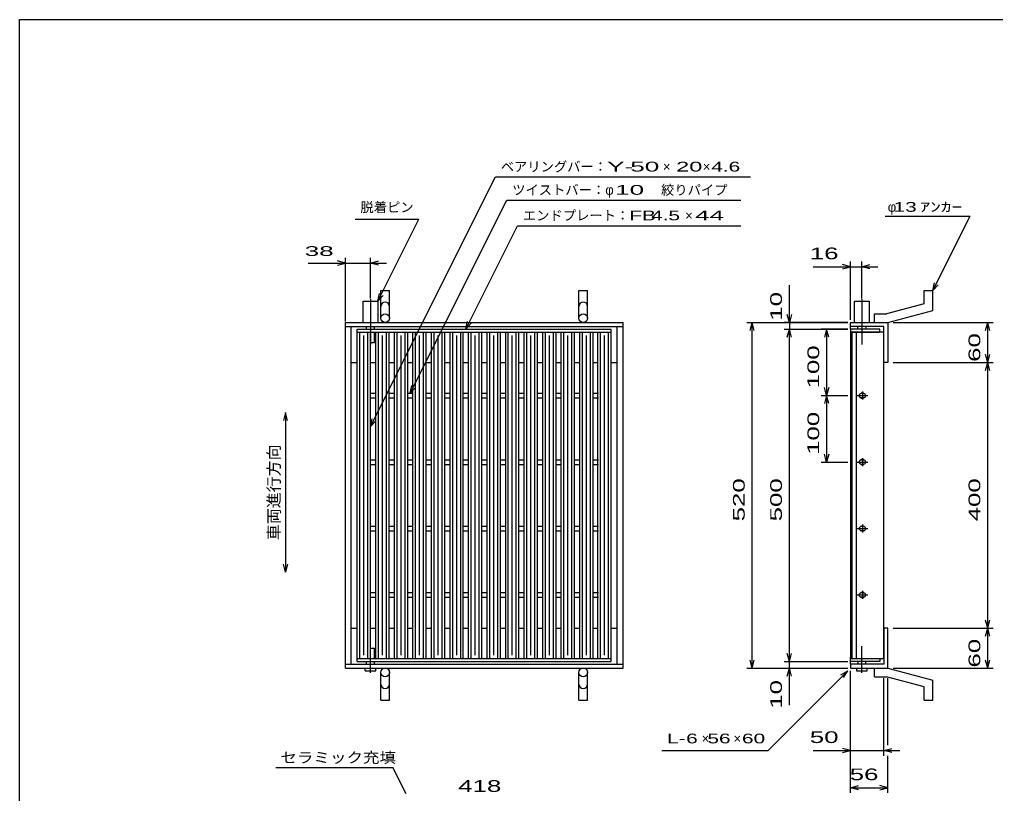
# Model space of a CAD drawing. Units: millimetres, scale not verified. Extents: x -1456 to 1389, y -1026 to 839.
# Drawn here: x -1379 to 89, y -326 to 839 of the extents above; entities that cross this region are included whole.
import ezdxf
from ezdxf.enums import TextEntityAlignment as Align

# ---------------------------------------------------------------- set-up
doc = ezdxf.new("R2010")
doc.units = ezdxf.units.MM
doc.header["$LTSCALE"] = 8
doc.linetypes.add('LONG_DASHED_DOTTED', pattern=[15.25, 12, -1.5, 0.25, -1.5])
for name, color, linetype, lineweight in [('0_2', 150, 'Continuous', 25), ('16', 3, 'Continuous', 25), ('19', 6, 'Continuous', 25), ('22', 2, 'Continuous', 25)]:
    doc.layers.add(name, color=color, linetype=linetype, lineweight=lineweight)
doc.styles.add('ベクトル', font='')
doc.styles.get('ベクトル').set_extended_font_data('ベクトル')

msp = doc.modelspace()

# ---------------------------------------------------------------- linework, layer by layer
at = {"layer": '0_2'}
for p, q in [((-1379.2, -921.2), (-1379.2, 838.8)), ((-1379.2, 838.8), (1388.8, 838.8))]:
    msp.add_line(p, q, dxfattribs=at)
at = {"layer": '16'}
for p, q in [((-871, 372.8), (-489, 372.8)), ((-871, 368.3), (-871, 372.8)), ((-871, 368.3), (-489, 368.3)), ((-871, -122.7), (-871, 368.3)), ((-871, 368.3), (-851, 368.3)), ((-867, -122.7), (-867, 368.3)), ((-855, -122.7), (-855, 368.3)), ((-851, -122.7), (-851, 368.3)), ((-843.1, -122.7), (-843.1, 368.3)), ((-843.1, 368.3), (-823.1, 368.3)), ((-839.1, -122.7), (-839.1, 368.3)), ((-827.1, -122.7), (-827.1, 368.3)), ((-823.1, -122.7), (-823.1, 368.3)), ((-815.2, -122.7), (-815.2, 368.3)), ((-815.2, 368.3), (-795.2, 368.3)), ((-811.2, -122.7), (-811.2, 368.3)), ((-799.2, -122.7), (-799.2, 368.3)), ((-795.2, -122.7), (-795.2, 368.3)), ((-787.3, -122.7), (-787.3, 368.3)), ((-787.3, 368.3), (-767.3, 368.3)), ((-783.3, -122.7), (-783.3, 368.3)), ((-771.3, -122.7), (-771.3, 368.3)), ((-767.3, -122.7), (-767.3, 368.3)), ((-759.4, -122.7), (-759.4, 368.3)), ((-759.4, 368.3), (-739.4, 368.3)), ((-755.4, -122.7), (-755.4, 368.3)), ((-743.4, -122.7), (-743.4, 368.3)), ((-739.4, -122.7), (-739.4, 368.3)), ((-731.5, -122.7), (-731.5, 368.3)), ((-731.5, 368.3), (-711.5, 368.3)), ((-727.5, -122.7), (-727.5, 368.3)), ((-715.5, -122.7), (-715.5, 368.3)), ((-711.5, -122.7), (-711.5, 368.3)), ((-703.6, -122.7), (-703.6, 368.3)), ((-703.6, 368.3), (-683.6, 368.3)), ((-699.6, -122.7), (-699.6, 368.3)), ((-687.6, -122.7), (-687.6, 368.3)), ((-683.6, -122.7), (-683.6, 368.3)), ((-675.7, -122.7), (-675.7, 368.3)), ((-675.7, 368.3), (-655.7, 368.3)), ((-671.7, -122.7), (-671.7, 368.3)), ((-659.7, -122.7), (-659.7, 368.3)), ((-655.7, -122.7), (-655.7, 368.3)), ((-647.8, -122.7), (-647.8, 368.3)), ((-647.8, 368.3), (-627.8, 368.3)), ((-643.8, -122.7), (-643.8, 368.3)), ((-631.8, -122.7), (-631.8, 368.3)), ((-627.8, -122.7), (-627.8, 368.3)), ((-619.9, -122.7), (-619.9, 368.3)), ((-619.9, 368.3), (-599.9, 368.3)), ((-615.9, -122.7), (-615.9, 368.3)), ((-603.9, -122.7), (-603.9, 368.3)), ((-599.9, -122.7), (-599.9, 368.3)), ((-592, -122.7), (-592, 368.3)), ((-592, 368.3), (-572, 368.3)), ((-588, -122.7), (-588, 368.3)), ((-576, -122.7), (-576, 368.3)), ((-572, -122.7), (-572, 368.3)), ((-564.1, -122.7), (-564.1, 368.3)), ((-564.1, 368.3), (-544.1, 368.3)), ((-560.1, -122.7), (-560.1, 368.3)), ((-548.1, -122.7), (-548.1, 368.3)), ((-544.1, -122.7), (-544.1, 368.3)), ((-536.2, -122.7), (-536.2, 368.3)), ((-536.2, 368.3), (-516.2, 368.3)), ((-532.2, -122.7), (-532.2, 368.3)), ((-520.2, -122.7), (-520.2, 368.3)), ((-516.2, -122.7), (-516.2, 368.3)), ((-509, -122.7), (-509, 368.3)), ((-509, 368.3), (-489, 368.3)), ((-505, -122.7), (-505, 368.3)), ((-493, -122.7), (-493, 368.3)), ((-489, 368.3), (-489, 372.8)), ((-489, -122.7), (-489, 368.3)), ((-85, 372.8), (-129, 372.8)), ((-129, 372.8), (-129, 368.3)), ((-129, 368.3), (-85, 368.3)), ((-129, 368.3), (-129, -122.7)), ((-79, 368.3), (-129, 368.3)), ((-127, 368.3), (-127, -122.7)), ((-120, -122.7), (-120, 368.3)), ((-85, 368.3), (-85, 372.8)), ((-79, -122.7), (-79, 368.3)), ((-861, -117.7), (-861, 363.3)), ((-833.1, -117.7), (-833.1, 363.3)), ((-805.2, -117.7), (-805.2, 363.3)), ((-777.3, -117.7), (-777.3, 363.3)), ((-749.4, -117.7), (-749.4, 363.3)), ((-721.5, -117.7), (-721.5, 363.3)), ((-693.6, -117.7), (-693.6, 363.3)), ((-665.7, -117.7), (-665.7, 363.3)), ((-637.8, -117.7), (-637.8, 363.3)), ((-609.9, -117.7), (-609.9, 363.3)), ((-582, -117.7), (-582, 363.3)), ((-554.1, -117.7), (-554.1, 363.3)), ((-526.2, -117.7), (-526.2, 363.3)), ((-499, -117.7), (-499, 363.3)), ((-851, 276.3), (-843.1, 276.3)), ((-851, 269.3), (-843.1, 269.3)), ((-823.1, 276.3), (-815.2, 276.3)), ((-823.1, 269.3), (-815.2, 269.3)), ((-795.2, 276.3), (-787.3, 276.3)), ((-795.2, 269.3), (-787.3, 269.3)), ((-767.3, 276.3), (-759.4, 276.3)), ((-767.3, 269.3), (-759.4, 269.3)), ((-739.4, 276.3), (-731.5, 276.3)), ((-739.4, 269.3), (-731.5, 269.3)), ((-711.5, 276.3), (-703.6, 276.3)), ((-711.5, 269.3), (-703.6, 269.3)), ((-683.6, 276.3), (-675.7, 276.3)), ((-683.6, 269.3), (-675.7, 269.3)), ((-655.7, 276.3), (-647.8, 276.3)), ((-655.7, 269.3), (-647.8, 269.3)), ((-627.8, 276.3), (-619.9, 276.3)), ((-627.8, 269.3), (-619.9, 269.3)), ((-599.9, 276.3), (-592, 276.3)), ((-599.9, 269.3), (-592, 269.3)), ((-572, 276.3), (-564.1, 276.3)), ((-572, 269.3), (-564.1, 269.3)), ((-544.1, 276.3), (-536.2, 276.3)), ((-544.1, 269.3), (-536.2, 269.3)), ((-516.2, 276.3), (-508.3, 276.3)), ((-516.2, 269.3), (-508.3, 269.3)), ((-119, 272.8), (-103, 272.8)), ((-109, 275.8), (-113, 275.8)), ((-113, 269.8), (-109, 269.8)), ((-111, 278.8), (-111, 266.8)), ((-851, 176.3), (-843.1, 176.3)), ((-823.1, 176.3), (-815.2, 176.3)), ((-795.2, 176.3), (-787.3, 176.3)), ((-767.3, 176.3), (-759.4, 176.3)), ((-739.4, 176.3), (-731.5, 176.3)), ((-711.5, 176.3), (-703.6, 176.3)), ((-683.6, 176.3), (-675.7, 176.3)), ((-655.7, 176.3), (-647.8, 176.3)), ((-627.8, 176.3), (-619.9, 176.3)), ((-599.9, 176.3), (-592, 176.3)), ((-572, 176.3), (-564.1, 176.3)), ((-544.1, 176.3), (-536.2, 176.3)), ((-516.2, 176.3), (-508.3, 176.3)), ((-111, 178.8), (-111, 166.8)), ((-851, 169.3), (-843.1, 169.3)), ((-823.1, 169.3), (-815.2, 169.3)), ((-795.2, 169.3), (-787.3, 169.3)), ((-767.3, 169.3), (-759.4, 169.3)), ((-739.4, 169.3), (-731.5, 169.3)), ((-711.5, 169.3), (-703.6, 169.3)), ((-683.6, 169.3), (-675.7, 169.3)), ((-655.7, 169.3), (-647.8, 169.3)), ((-627.8, 169.3), (-619.9, 169.3)), ((-599.9, 169.3), (-592, 169.3)), ((-572, 169.3), (-564.1, 169.3)), ((-544.1, 169.3), (-536.2, 169.3)), ((-516.2, 169.3), (-508.3, 169.3)), ((-119, 172.8), (-103, 172.8)), ((-109, 175.8), (-113, 175.8)), ((-113, 169.8), (-109, 169.8)), ((-851, 76.3), (-843.1, 76.3)), ((-823.1, 76.3), (-815.2, 76.3)), ((-795.2, 76.3), (-787.3, 76.3)), ((-767.3, 76.3), (-759.4, 76.3)), ((-739.4, 76.3), (-731.5, 76.3)), ((-711.5, 76.3), (-703.6, 76.3)), ((-683.6, 76.3), (-675.7, 76.3)), ((-655.7, 76.3), (-647.8, 76.3)), ((-627.8, 76.3), (-619.9, 76.3)), ((-599.9, 76.3), (-592, 76.3)), ((-572, 76.3), (-564.1, 76.3)), ((-544.1, 76.3), (-536.2, 76.3)), ((-516.2, 76.3), (-508.3, 76.3)), ((-109, 75.8), (-113, 75.8)), ((-111, 78.8), (-111, 66.8)), ((-851, 69.3), (-843.1, 69.3)), ((-823.1, 69.3), (-815.2, 69.3)), ((-795.2, 69.3), (-787.3, 69.3)), ((-767.3, 69.3), (-759.4, 69.3)), ((-739.4, 69.3), (-731.5, 69.3)), ((-711.5, 69.3), (-703.6, 69.3)), ((-683.6, 69.3), (-675.7, 69.3)), ((-655.7, 69.3), (-647.8, 69.3)), ((-627.8, 69.3), (-619.9, 69.3)), ((-599.9, 69.3), (-592, 69.3)), ((-572, 69.3), (-564.1, 69.3)), ((-544.1, 69.3), (-536.2, 69.3)), ((-516.2, 69.3), (-508.3, 69.3)), ((-119, 72.8), (-103, 72.8)), ((-113, 69.8), (-109, 69.8)), ((-851, -23.7), (-843.1, -23.7)), ((-823.1, -23.7), (-815.2, -23.7)), ((-795.2, -23.7), (-787.3, -23.7)), ((-767.3, -23.7), (-759.4, -23.7)), ((-739.4, -23.7), (-731.5, -23.7)), ((-711.5, -23.7), (-703.6, -23.7)), ((-683.6, -23.7), (-675.7, -23.7)), ((-655.7, -23.7), (-647.8, -23.7)), ((-627.8, -23.7), (-619.9, -23.7)), ((-599.9, -23.7), (-592, -23.7)), ((-572, -23.7), (-564.1, -23.7)), ((-544.1, -23.7), (-536.2, -23.7)), ((-516.2, -23.7), (-508.3, -23.7)), ((-119, -27.2), (-103, -27.2)), ((-109, -24.2), (-113, -24.2)), ((-111, -21.2), (-111, -33.2)), ((-851, -30.7), (-843.1, -30.7)), ((-823.1, -30.7), (-815.2, -30.7)), ((-795.2, -30.7), (-787.3, -30.7)), ((-767.3, -30.7), (-759.4, -30.7)), ((-739.4, -30.7), (-731.5, -30.7)), ((-711.5, -30.7), (-703.6, -30.7)), ((-683.6, -30.7), (-675.7, -30.7)), ((-655.7, -30.7), (-647.8, -30.7)), ((-627.8, -30.7), (-619.9, -30.7)), ((-599.9, -30.7), (-592, -30.7)), ((-572, -30.7), (-564.1, -30.7)), ((-544.1, -30.7), (-536.2, -30.7)), ((-516.2, -30.7), (-508.3, -30.7)), ((-113, -30.2), (-109, -30.2)), ((-871, -122.7), (-489, -122.7)), ((-871, -127.2), (-871, -122.7)), ((-871, -122.7), (-851, -122.7)), ((-871, -127.2), (-489, -127.2)), ((-843.1, -122.7), (-823.1, -122.7)), ((-815.2, -122.7), (-795.2, -122.7)), ((-787.3, -122.7), (-767.3, -122.7)), ((-759.4, -122.7), (-739.4, -122.7)), ((-731.5, -122.7), (-711.5, -122.7)), ((-703.6, -122.7), (-683.6, -122.7)), ((-675.7, -122.7), (-655.7, -122.7)), ((-647.8, -122.7), (-627.8, -122.7)), ((-619.9, -122.7), (-599.9, -122.7)), ((-592, -122.7), (-572, -122.7)), ((-564.1, -122.7), (-544.1, -122.7)), ((-536.2, -122.7), (-516.2, -122.7)), ((-509, -122.7), (-489, -122.7)), ((-489, -127.2), (-489, -122.7)), ((-129, -122.7), (-85, -122.7)), ((-129, -127.2), (-129, -122.7)), ((-129, -122.7), (-79, -122.7)), ((-85, -127.2), (-129, -127.2)), ((-85, -122.7), (-85, -127.2))]:
    msp.add_line(p, q, dxfattribs=at)
for centre, radius, start, end in [((-113, 272.8), 3, 90, 270), ((-111, 272.8), 4, 46.6, 133.4), ((-111, 272.8), 4, 226.6, 313.4), ((-109, 272.8), 3, 270, 90), ((-111, 172.8), 4, 46.6, 133.4), ((-113, 172.8), 3, 90, 270), ((-111, 172.8), 4, 226.6, 313.4), ((-109, 172.8), 3, 270, 90), ((-113, 72.8), 3, 90, 270), ((-111, 72.8), 4, 46.6, 133.4), ((-109, 72.8), 3, 270, 90), ((-111, 72.8), 4, 226.6, 313.4), ((-113, -27.2), 3, 90, 270), ((-111, -27.2), 4, 46.6, 133.4), ((-109, -27.2), 3, 270, 90), ((-111, -27.2), 4, 226.6, 313.4)]:
    msp.add_arc(centre, radius, start, end, dxfattribs=at)
at = {"layer": '19'}
for p, q in [((-835.5, 389.3), (-835.5, 430.92)), ((-835.5, 430.92), (-822.5, 430.92)), ((-822.5, 389.3), (-822.5, 430.92)), ((-537.5, 389.3), (-537.5, 430.92)), ((-537.5, 430.92), (-524.5, 430.92)), ((-524.5, 389.3), (-524.5, 430.92)), ((-18.39, 430.92), (-5.39, 430.92)), ((-18.39, 410.9), (-18.39, 430.92)), ((-5.39, 400.92), (-5.39, 430.92)), ((-862, 382.8), (-862, 414.8)), ((-862, 414.8), (-840, 414.8)), ((-840, 414.8), (-840, 382.8)), ((-123, 382.8), (-123, 414.8)), ((-123, 414.8), (-101, 414.8)), ((-101, 414.8), (-101, 382.8)), ((-18.39, 410.9), (-74.72, 395.81)), ((-73, 382.8), (-5.39, 400.92)), ((-889, 382.8), (-471, 382.8)), ((-889, -137.2), (-889, 382.8)), ((-471, -137.2), (-471, 382.8)), ((-129, 372.8), (-129, 382.8)), ((-129, 376.8), (-129, 382.8)), ((-129, 382.8), (-73, 382.8)), ((-93.01, 395.81), (-74.72, 395.81)), ((-93.01, 382.81), (-93.01, 395.81)), ((-93, 382.8), (-73, 382.8)), ((-73, 382.8), (-73, 322.8)), ((-889, 376.8), (-471, 376.8)), ((-880, -131.2), (-880, 376.8)), ((-857, 372.8), (-857, 376.8)), ((-845, 372.8), (-845, 376.8)), ((-845, 352.8), (-845, 368.3)), ((-480, -131.2), (-480, 376.8)), ((-79, 376.8), (-129, 376.8)), ((-118, 372.8), (-118, 376.8)), ((-106, 376.8), (-106, 372.8)), ((-79, 322.8), (-79, 376.8)), ((-851, 352.8), (-845, 352.8)), ((-880, 322.8), (-871, 322.8)), ((-851, 322.8), (-843.1, 322.8)), ((-823.1, 322.8), (-815.2, 322.8)), ((-795.2, 322.8), (-787.3, 322.8)), ((-767.3, 322.8), (-759.4, 322.8)), ((-739.4, 322.8), (-731.5, 322.8)), ((-711.5, 322.8), (-703.6, 322.8)), ((-683.6, 322.8), (-675.7, 322.8)), ((-655.7, 322.8), (-647.8, 322.8)), ((-627.8, 322.8), (-619.9, 322.8)), ((-599.9, 322.8), (-592.7, 322.8)), ((-572, 322.8), (-564.8, 322.8)), ((-544.1, 322.8), (-536.9, 322.8)), ((-516.2, 322.8), (-509, 322.8)), ((-489, 322.8), (-480, 322.8)), ((-73, 322.8), (-79, 322.8)), ((-880, -77.2), (-871, -77.2)), ((-851, -77.2), (-843.1, -77.2)), ((-823.1, -77.2), (-815.2, -77.2)), ((-795.2, -77.2), (-787.3, -77.2)), ((-767.3, -77.2), (-759.4, -77.2)), ((-739.4, -77.2), (-731.5, -77.2)), ((-711.5, -77.2), (-703.6, -77.2)), ((-683.6, -77.2), (-675.7, -77.2)), ((-655.7, -77.2), (-647.8, -77.2)), ((-627.8, -77.2), (-619.9, -77.2)), ((-599.9, -77.2), (-592.7, -77.2)), ((-572, -77.2), (-564.8, -77.2)), ((-544.1, -77.2), (-536.9, -77.2)), ((-516.2, -77.2), (-509, -77.2)), ((-489, -77.2), (-480, -77.2)), ((-73, -77.2), (-79, -77.2)), ((-79, -77.2), (-79, -131.2)), ((-73, -137.2), (-73, -77.2)), ((-851, -107.2), (-845, -107.2)), ((-845, -122.7), (-845, -107.2)), ((-889, -131.2), (-471, -131.2)), ((-857, -131.2), (-857, -127.2)), ((-845, -131.2), (-845, -127.2)), ((-129, -131.2), (-129, -121.2)), ((-129, -131.2), (-129, -137.2)), ((-79, -131.2), (-129, -131.2)), ((-118, -127.2), (-118, -131.2)), ((-106, -131.2), (-106, -127.2)), ((-889, -137.2), (-471, -137.2)), ((-859, -141.2), (-859, -137.2)), ((-859, -141.2), (-843, -141.2)), ((-843, -141.2), (-843, -137.2)), ((-835.5, -185.32), (-835.5, -143.7)), ((-822.5, -185.32), (-822.5, -143.7)), ((-537.5, -185.32), (-537.5, -143.7)), ((-524.5, -185.32), (-524.5, -143.7)), ((-129, -137.2), (-73, -137.2)), ((-120, -137.2), (-120, -141.2)), ((-120, -141.2), (-104, -141.2)), ((-104, -141.2), (-104, -137.2)), ((-93.01, -150.21), (-93.01, -137.21)), ((-93, -137.2), (-73, -137.2)), ((-73, -137.2), (-5.39, -155.32)), ((-93.01, -150.21), (-74.72, -150.21)), ((-18.39, -165.3), (-74.72, -150.21)), ((-5.39, -185.32), (-5.39, -155.32)), ((-18.39, -185.32), (-18.39, -165.3)), ((-835.5, -185.32), (-822.5, -185.32)), ((-537.5, -185.32), (-524.5, -185.32)), ((-18.39, -185.32), (-5.39, -185.32))]:
    msp.add_line(p, q, dxfattribs=at)
at = {"layer": '19', "linetype": 'LONG_DASHED_DOTTED'}
for p, q in [((-851, 417.8), (-851, 349.8)), ((-112, 417.8), (-112, 349.8)), ((-851, -144.2), (-851, -104.2)), ((-112, -144.2), (-112, -104.2))]:
    msp.add_line(p, q, dxfattribs=at)
at = {"layer": '19'}
for centre in [(-829, 389.3), (-531, 389.3), (-829, -143.7), (-531, -143.7)]:
    msp.add_circle(centre, 6.5, dxfattribs=at)
for centre, start, end in [((-829, 407.14), 0, 180), ((-531, 407.14), 0, 180), ((-829, -161.54), 180, 0), ((-531, -161.54), 180, 0)]:
    msp.add_arc(centre, 6.5, start, end, dxfattribs=at)
at = {"layer": '22', "color": 4}
for p, q in [((-851, 226.3), (-663.25, 601.8)), ((-663.25, 601.8), (-279.25, 601.8)), ((-791.25, 276.3), (-646, 566.8)), ((-646, 566.8), (-294, 566.8)), ((-874.25, 538.3), (-778.25, 538.3)), ((-840, 414.8), (-778.25, 538.3)), ((-77, 542.8), (51, 542.8)), ((-5, 430.8), (51, 542.8)), ((-707.55, 372.8), (-629.8, 528.3)), ((-629.8, 528.3), (-293.8, 528.3)), ((-945, 472.3), (-889, 472.3)), ((-889, 472.3), (-901, 475.5)), ((-901, 469.1), (-889, 472.3)), ((-889, 384.3), (-889, 480.3)), ((-889, 472.3), (-851, 472.3)), ((-851, 418.8), (-851, 480.3)), ((-851, 472.3), (-839, 475.5)), ((-839, 469.1), (-851, 472.3)), ((-851, 472.3), (-827, 472.3)), ((-129, 466.8), (-141, 470)), ((-129, 386.8), (-129, 474.8)), ((-112, 418.8), (-112, 474.8)), ((-112, 466.8), (-100, 470)), ((-185, 466.8), (-129, 466.8)), ((-141, 463.6), (-129, 466.8)), ((-129, 466.8), (-112, 466.8)), ((-100, 463.6), (-112, 466.8)), ((-112, 466.8), (-88, 466.8)), ((-5, 430.8), (-2.6, 442.48)), ((-840, 414.8), (-837.6, 426.48)), ((-221, 382.8), (-221, 438.8)), ((-5, 430.8), (3, 439.6)), ((-840, 414.8), (-832, 423.6)), ((-707.55, 372.8), (-705.15, 384.48)), ((-285, 382.8), (-133, 382.8)), ((-280.2, 370.8), (-277, 382.8)), ((-273.8, 370.8), (-277, 382.8)), ((-277, -137.2), (-277, 382.8)), ((-133, 382.8), (-229, 382.8)), ((-221, 382.8), (-224.2, 394.8)), ((-217.8, 394.8), (-221, 382.8)), ((-221, 382.8), (-221, 372.8)), ((-65, 382.8), (85.4, 382.8)), ((74.2, 370.8), (77.4, 382.8)), ((80.6, 370.8), (77.4, 382.8)), ((77.4, 322.8), (77.4, 382.8)), ((-707.55, 372.8), (-699.55, 381.6)), ((-229, 372.8), (-133, 372.8)), ((-224.2, 360.8), (-221, 372.8)), ((-217.8, 360.8), (-221, 372.8)), ((-221, -127.2), (-221, 372.8)), ((-133, 372.8), (-173, 372.8)), ((-165, 372.8), (-168.2, 360.8)), ((-161.8, 360.8), (-165, 372.8)), ((-165, 372.8), (-165, 272.8)), ((77.4, 322.8), (74.2, 334.8)), ((77.4, 322.8), (80.6, 334.8)), ((-65, 322.8), (85.4, 322.8)), ((74.2, 310.8), (77.4, 322.8)), ((80.6, 310.8), (77.4, 322.8)), ((77.4, -77.2), (77.4, 322.8)), ((-791.25, 276.3), (-788.85, 287.98)), ((-791.25, 276.3), (-783.25, 285.1)), ((-165, 272.8), (-168.2, 284.8)), ((-161.8, 284.8), (-165, 272.8)), ((-173, 272.8), (-133, 272.8)), ((-165, 272.8), (-168.2, 260.8)), ((-161.8, 260.8), (-165, 272.8)), ((-165, 272.8), (-165, 172.8)), ((-979, 247.3), (-982.2, 235.3)), ((-975.8, 235.3), (-979, 247.3)), ((-979, 247.3), (-979, 7.3)), ((-851, 226.3), (-848.6, 237.98)), ((-851, 226.3), (-843, 235.1)), ((-165, 172.8), (-168.2, 184.8)), ((-161.8, 184.8), (-165, 172.8)), ((-173, 172.8), (-133, 172.8)), ((-979, 7.3), (-982.2, 19.3)), ((-975.8, 19.3), (-979, 7.3)), ((77.4, -77.2), (74.2, -65.2)), ((77.4, -77.2), (80.6, -65.2)), ((-65, -77.2), (85.4, -77.2)), ((74.2, -89.2), (77.4, -77.2)), ((80.6, -89.2), (77.4, -77.2)), ((77.4, -137.2), (77.4, -77.2)), ((-221, -127.2), (-224.2, -115.2)), ((-221, -127.2), (-217.8, -115.2)), ((-277, -137.2), (-280.2, -125.2)), ((-277, -137.2), (-273.8, -125.2)), ((-229, -127.2), (-133, -127.2)), ((-221, -137.2), (-221, -127.2)), ((77.4, -137.2), (74.2, -125.2)), ((77.4, -137.2), (80.6, -125.2)), ((-285, -137.2), (-133, -137.2)), ((-253, -261.2), (-133, -141.2)), ((-229, -137.2), (-133, -137.2)), ((-224.2, -149.2), (-221, -137.2)), ((-217.8, -149.2), (-221, -137.2)), ((-221, -193.2), (-221, -137.2)), ((-143.4, -147.6), (-133, -141.2)), ((-139.4, -151.6), (-133, -141.2)), ((-129, -269.2), (-129, -141.2)), ((-129, -325.2), (-129, -141.2)), ((-65, -137.2), (85.4, -137.2)), ((-79, -269.2), (-79, -152.6)), ((-73, -253.2), (-73, -152.6)), ((-413, -261.2), (-253, -261.2)), ((-185, -261.2), (-129, -261.2)), ((-129, -261.2), (-141, -258)), ((-141, -264.4), (-129, -261.2)), ((-129, -261.2), (-79, -261.2)), ((-79, -261.2), (-67, -258)), ((-67, -264.4), (-79, -261.2)), ((-79, -261.2), (-55, -261.2)), ((-73, -325.2), (-73, -269.2)), ((-993.5, -286.7), (-817.5, -286.7)), ((-797.5, -326.7), (-817.5, -286.7)), ((-129, -317.2), (-117, -314)), ((-117, -320.4), (-129, -317.2)), ((-129, -317.2), (-73, -317.2)), ((-73, -317.2), (-85, -314)), ((-85, -320.4), (-73, -317.2))]:
    msp.add_line(p, q, dxfattribs=at)

# ---------------------------------------------------------------- texts
at = {"layer": '22', "style": 'ベクトル'}
for s, p in [('ベアリングバー：', (-655.25, 617.4)), ('×', (-411.25, 617.4)), ('×', (-351.25, 617.4)), ('ツイストバー：', (-638, 582.4)), ('絞りパイプ', (-414, 582.4)), ('φ', (-498, 582.4)), ('脱着ピン', (-866.25, 556.3)), ('φ', (-73, 556.8)), ('エンドプレート：', (-621.8, 543.9)), ('×', (-377.8, 543.9)), ('×', (-353, -243.2)), ('×', (-305, -243.2))]:
    msp.add_text(s, height=14.66, dxfattribs=at).set_placement(p, align=Align.MIDDLE_LEFT)
for s, height, width, p in [('Y-', 14.66, 2, (-495.25, 617.4)), (' 50 ', 14.66, 2, (-471.25, 617.4)), ('20', 14.66, 1.8, (-391.25, 617.4)), (' 4.6 ', 14.66, 1.6, (-347.25, 617.4)), (' 10 ', 14.66, 2, (-494, 582.4)), (' 13 ', 14.66, 1.6, (-73, 556.8)), ('ｱﾝｶｰ', 14.66, 1.6, (-25, 556.8)), ('FB', 14.66, 1.6, (-461.8, 543.9)), (' 4.5 ', 14.66, 1.6, (-437.8, 543.9)), (' 44 ', 14.66, 2, (-373.8, 543.9)), (' 38 ', 14.66, 2, (-961, 490.3)), (' 16 ', 17.6, 1.65, (-201, 486.8)), (' 50 ', 17.6, 1.65, (-201, -241.2)), ('L-', 14.66, 1.6, (-405, -243.2)), (' 6 ', 14.66, 1.6, (-385, -243.2)), (' 56 ', 14.66, 1.6, (-353, -243.2)), (' 60 ', 14.66, 1.6, (-301, -243.2)), ('セラミック充填', 15.84, 1.15, (-986.7, -271.9)), (' 56 ', 17.6, 1.65, (-141, -297.2)), (' 418 ', 17.6, 1.65, (-730, -314.7))]:
    msp.add_text(s, height=height, dxfattribs=dict(at, width=width)).set_placement(p, align=Align.MIDDLE_LEFT)
at = {"layer": '22', "style": 'ベクトル', "width": 1.65}
for s, p in [(' 10 ', (-241, 374.8)), (' 60 ', (57.4, 312.8)), (' 100 ', (-185, 272.8)), (' 100 ', (-185, 172.8)), (' 520 ', (-297, 72.8)), (' 500 ', (-241, 72.8)), (' 400 ', (57.4, 72.8)), (' 60 ', (57.4, -147.2)), (' 10 ', (-241, -209.2))]:
    msp.add_text(s, height=17.6, rotation=90, dxfattribs=at).set_placement(p, align=Align.MIDDLE_LEFT)
at = {"layer": '22', "style": 'ベクトル'}
msp.add_text('車両進行方向', height=17.6, rotation=90, dxfattribs=at).set_placement((-996.6, 55.3), align=Align.MIDDLE_LEFT)

doc.saveas('drawing.dxf')
